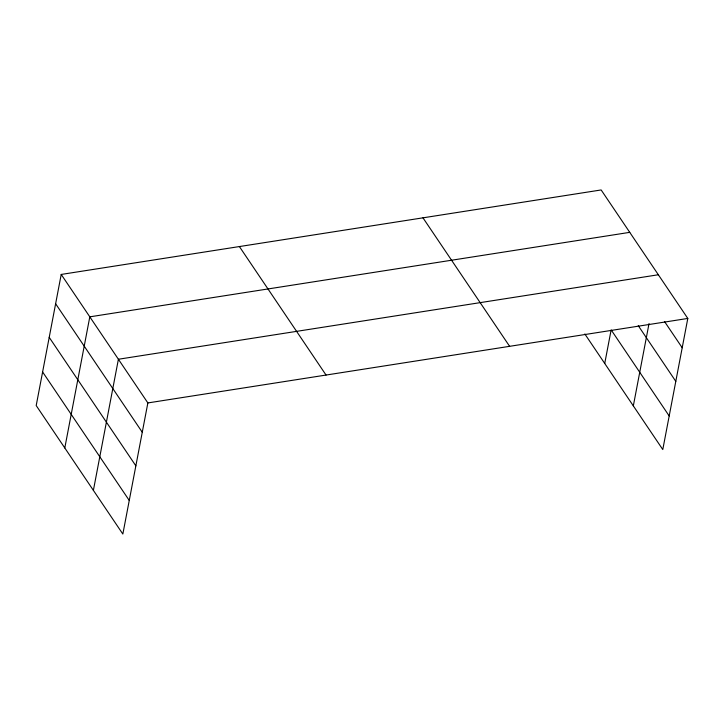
<?xml version="1.0" encoding="UTF-8"?>
<svg xmlns="http://www.w3.org/2000/svg" width="724" height="724" viewBox="0 0 724 724"><rect width="100%" height="100%" fill="white"/><g stroke="black" fill="none" stroke-linecap="round" stroke-linejoin="round"><path stroke-width="1.09" d="M61.214 274.441L36.2 405.558L122.845 534.05L147.859 402.933L61.214 274.441L601.155 189.95L687.8 318.442L662.786 449.559L584.838 333.972M64.798 447.957L89.803 316.841L629.744 232.35M93.387 490.365L118.401 359.249L658.342 274.758M604.73 363.475L611.146 329.873L669.193 415.965M633.328 405.874L649.03 323.574M147.859 402.933L687.8 318.442M664.659 321.728L682.207 347.755M638.26 325.682L675.8 381.349M422.97 217.833L509.624 346.325M239.391 246.558L326.044 375.05M55.621 303.754L142.266 432.237M49.214 337.348L135.859 465.84M42.607 371.964L129.261 500.447"/></g></svg>
